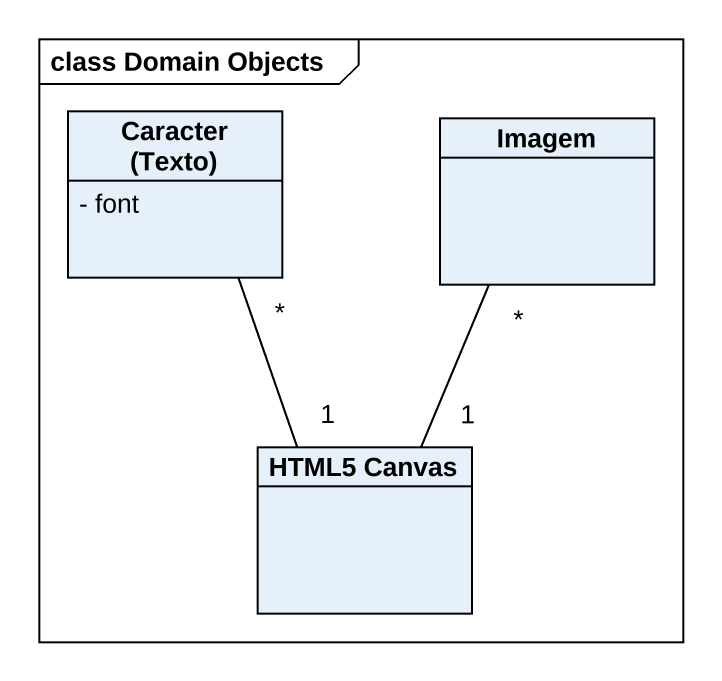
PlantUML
@startuml
mainframe class Domain Objects
hide circle
hide empty members
skinparam classAttributeIconSize 0
class "Caracter (Texto)" as Caracter_Texto {
  - font
}
class Imagem
class "HTML5 Canvas" as HTML5_Canvas
Caracter_Texto "*" -- "1" HTML5_Canvas
Imagem "*" -- "1" HTML5_Canvas
@enduml
